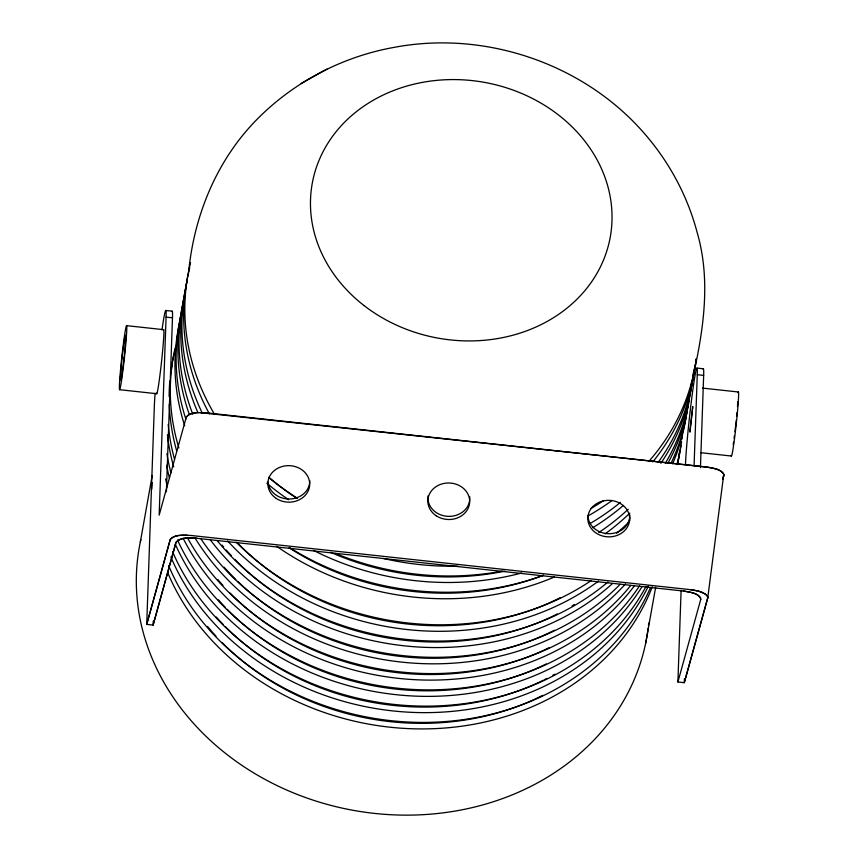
<?xml version="1.0" encoding="UTF-8"?>
<svg xmlns="http://www.w3.org/2000/svg" width="858" height="858" viewBox="0 0 858 858"><rect width="100%" height="100%" fill="white"/><g stroke="black" fill="none" stroke-linecap="round" stroke-linejoin="round"><path stroke-width="1.29" d="M153.26 621.074L153.11 625.085L146.718 624.399L154.333 406.338A51.544 2.113 -83.8 0 1 155.116 393.296M166.398 491.773L172.479 317.814L166.077 317.117L159.159 515.165L186.283 417.127C190.562 411.583 199.067 412.773 205.341 412.73L708.29 467.267C713.62 468.575 721.557 468.951 723.948 474.785L722.886 478.635M629.547 520.86A20.935 18.265 2 0 0 600.418 501.78A20.935 18.265 2 0 0 596.289 533.172A20.935 18.265 2 0 0 629.547 520.86L629.665 517.706M199.764 412.591L706.413 467.031C712.408 468.114 720.034 468.629 723.809 474.056L707.732 597.994L684.298 682.689L677.895 681.992L681.08 591.023M684.437 678.667L684.298 682.689L707.796 597.683L707.196 595.742L705.469 594.133L699.12 591.334L692.149 589.843L191.098 535.478C184.234 535.156 175.869 534.126 170.41 539.092L146.718 624.399L170.152 539.703C173.874 534.513 181.66 535.456 187.323 535.199M694.079 465.712L697.264 374.71L703.657 375.407L700.439 467.739M677.895 681.992L700.75 599.399C699.442 592.749 689.65 592.438 684.234 591.119L195.023 538.105C188.803 538.17 180.673 537.076 176.072 542.192L153.11 625.085L175.965 542.492C180.748 536.561 190.111 538.159 196.911 538.277M121.997 357.904L120.152 379.976L121.235 379.74L124.174 357.432L126.029 335.36L124.936 335.607L121.997 357.904L124.56 358.183M736.303 420.098L734.963 431.649M736.614 416.42L736.925 412.741M737.44 406.606L737.848 401.705M733.236 444.766L733.579 442.138M734.094 438.202L734.448 435.585M140.326 542.052L152.22 475.418M188.814 270.345C194.637 213.342 217.943 157.829 259.052 117.321C296.149 80.513 344.734 55.77 396.235 46.997L399.249 46.45C490.122 31.145 587.945 65.959 647.232 136.819C670.613 164.564 687.944 197.437 697.168 232.55C710.51 278.228 704.107 326.094 694.133 371.686M645.634 643.393L655.662 587.215M722.801 479.29L723.873 475.418M186.283 417.127C188.374 413.738 192.718 413.363 196.3 412.805M326.919 69.112L301.201 83.462M165.733 310.489L172.126 311.186M696.91 368.082L703.313 368.779M126.544 325.643L163.663 329.676M702.573 388.106L738.363 391.988M119.637 389.693L156.757 393.725M700.965 452.724L731.456 456.038M690.282 589.607C696.267 590.69 703.903 591.194 707.678 596.621L707.732 597.994M683.3 591.012C689.285 592.095 696.921 592.61 700.696 598.037L700.75 599.399M738.009 392.75A32.218 1.319 -83.8 0 1 736.271 423.713A32.218 1.319 -83.8 0 1 731.252 455.394M163.503 329.88A32.218 1.319 -83.8 0 1 161.379 363.073A32.218 1.319 -83.8 0 1 156.542 393.082M648.165 628.163A257.711 221.214 10.1 0 1 355.201 810.681A257.711 221.214 10.1 0 1 140.862 539.532M648.745 623.037A257.711 221.214 10.1 0 1 648.476 625.6M652.284 586.808A257.711 221.214 10.1 0 1 412.966 728.785A257.711 221.214 10.1 0 1 167.471 572.072M151.791 489.028A257.711 221.214 10.1 0 1 152.091 482.582M542.824 695.312A251.265 215.68 10.1 0 1 222.329 642.781M216.002 636.175A251.265 215.68 10.1 0 1 207.486 626.404M650.503 587.494A257.711 221.214 10.1 0 1 409.641 722.104A257.711 221.214 10.1 0 1 168.629 565.561M648.455 585.982A257.711 221.214 10.1 0 1 406.864 712.097A257.711 221.214 10.1 0 1 170.86 556.971M554.901 674.152A251.265 215.68 10.1 0 1 552.627 675.407M546.889 678.453A251.265 215.68 10.1 0 1 544.562 679.622M543.393 680.201A251.265 215.68 10.1 0 1 225.225 626.512M223.391 624.645A251.265 215.68 10.1 0 1 216.291 617.009M646.053 586.422A257.711 221.214 10.1 0 1 404.257 705.34A257.711 221.214 10.1 0 1 172.522 551.63M641.913 586.851A257.711 221.214 10.1 0 1 400.697 695.141A257.711 221.214 10.1 0 1 175.289 544.197M546.299 663.931A251.265 215.68 10.1 0 1 227.209 609.309M225.386 607.432A251.265 215.68 10.1 0 1 218.329 599.774M639.532 585.864A257.711 221.214 10.1 0 1 399.549 688.416A257.711 221.214 10.1 0 1 177.499 540.014M634.427 585.8A257.711 221.214 10.1 0 1 399.528 678.474A257.711 221.214 10.1 0 1 183.14 538.309M549.195 647.661A251.265 215.68 10.1 0 1 230.116 593.039M222.962 585.435A251.265 215.68 10.1 0 1 217.857 579.579M630.694 585.553A257.711 221.214 10.1 0 1 187.301 537.483M167.385 486.604A257.711 221.214 10.1 0 1 165.637 478.914M625.503 583.89A257.711 221.214 10.1 0 1 194.873 537.773M169.444 478.12A257.711 221.214 10.1 0 1 166.624 465.293M554.44 630.233A251.265 215.68 10.1 0 1 237.677 581.392M235.8 579.558A251.265 215.68 10.1 0 1 224.142 567.235M620.237 584.223A257.711 221.214 10.1 0 1 200.965 538.931M170.935 472.887A257.711 221.214 10.1 0 1 166.902 453.635M612.601 583.461A257.711 221.214 10.1 0 1 210.307 539.843M173.713 466.945A257.711 221.214 10.1 0 1 167.428 434.834M171.064 370.699A257.711 221.214 10.1 0 1 171.654 368.2M678.775 454.182A257.711 221.214 10.1 0 1 678.517 456.746M678.077 460.585A257.711 221.214 10.1 0 1 677.745 463.138M574.313 604.504A251.265 215.68 10.1 0 1 572.114 605.834M557.335 613.963A251.265 215.68 10.1 0 1 235.006 559.566M231.413 555.78A251.265 215.68 10.1 0 1 226.19 549.989M223.659 547.039A251.265 215.68 10.1 0 1 222.007 545.055M607.936 582.035A257.711 221.214 10.1 0 1 217.171 540.604M174.517 459.159A257.711 221.214 10.1 0 1 168.2 424.453M170.645 371.75A257.711 221.214 10.1 0 1 172.512 362.945M679.547 451.512A257.711 221.214 10.1 0 1 677.691 464.264M680.823 445.592A257.711 221.214 10.1 0 1 677.337 464.564M598.498 581.113A257.711 221.214 10.1 0 1 227.595 540.894M176.619 450.675A257.711 221.214 10.1 0 1 169.273 404.332M169.133 396.578A257.711 221.214 10.1 0 1 169.798 381.113M170.603 373.434A257.711 221.214 10.1 0 1 174.26 353.174M560.242 597.694A251.265 215.68 10.1 0 1 237.913 543.296M681.627 441.634A257.711 221.214 10.1 0 1 676.908 464.307M591.108 580.641A257.711 221.214 10.1 0 1 236.143 542.149M178.882 447.962A257.711 221.214 10.1 0 1 175.129 347.93M682.303 436.529A257.711 221.214 10.1 0 1 681.981 439.082M686.797 411.776A257.711 221.214 10.1 0 1 672.575 463.846M554.332 577.037A257.711 221.214 10.1 0 1 276.662 546.299M184.717 425.729A257.711 221.214 10.1 0 1 180.362 319.391M687.365 406.649A257.711 221.214 10.1 0 1 687.097 409.212M543.253 575.268A251.265 215.68 10.1 0 1 289.028 547.769M686.84 412.913A257.711 221.214 10.1 0 1 671.074 463.245M628.077 522.887A257.711 221.214 10.1 0 1 616.645 533.226M543.532 575.278A257.711 221.214 10.1 0 1 289.865 547.769M185.886 419.219A257.711 221.214 10.1 0 1 181.22 314.135M688.255 402.702A257.711 221.214 10.1 0 1 687.247 410.371M689.36 398.058A257.711 221.214 10.1 0 1 668.125 462.773M629.826 513.127A257.711 221.214 10.1 0 1 605.105 533.848M521.728 572.962A257.711 221.214 10.1 0 1 313.492 550.386M189.328 414.5A257.711 221.214 10.1 0 1 182.969 304.365M690.004 392.943A257.711 221.214 10.1 0 1 689.693 395.506M504.601 571.171A251.265 215.68 10.1 0 1 330.609 552.305M691.012 387.719A257.711 221.214 10.1 0 1 665.433 463.095M628.206 509.266A257.711 221.214 10.1 0 1 598.734 532.561M502.38 571.096A257.711 221.214 10.1 0 1 335.253 553.356M192.803 414.242A257.711 221.214 10.1 0 1 184.738 295.356M691.548 382.593A257.711 221.214 10.1 0 1 691.301 385.156M692.599 379.236A257.711 221.214 10.1 0 1 660.875 463.309M623.251 505.512A257.711 221.214 10.1 0 1 592.717 527.756M457.85 566.141A257.711 221.214 10.1 0 1 383.472 558.472M198.005 412.87A257.711 221.214 10.1 0 1 186.175 286.851M693.296 372.833A257.711 221.214 10.1 0 1 693.039 375.396M692.856 379.107A257.711 221.214 10.1 0 1 658.268 462.205M620.473 502.338A257.711 221.214 10.1 0 1 590.476 523.294M202.359 413.32A257.711 221.214 10.1 0 1 187.334 280.341M694.208 368.886A257.711 221.214 10.1 0 1 693.243 376.555M695.345 364.242A257.711 221.214 10.1 0 1 652.766 461.904M611.969 500.536A257.711 221.214 10.1 0 1 587.623 516.173M288.61 499.721A257.711 221.214 10.1 0 1 266.817 483.236M209.373 413.835A257.711 221.214 10.1 0 1 189.704 268.082M695.945 359.127A257.711 221.214 10.1 0 1 695.666 361.69M296.664 498.262A251.265 215.68 10.1 0 1 268.726 477.284M696.331 359.009A257.711 221.214 10.1 0 1 648.766 461.497M603.453 500.75A257.711 221.214 10.1 0 1 591.098 508.354M297.458 498.262A257.711 221.214 10.1 0 1 268.972 477.563M214.361 414.049A257.711 221.214 10.1 0 1 190.551 262.816M171.868 311.518A51.544 2.113 -83.8 0 1 172.479 317.814M161.99 329.858A51.544 2.113 -83.8 0 1 166.077 317.117M685.51 463.942A51.544 2.113 -83.8 0 1 692.267 394.122A51.544 2.113 -83.8 0 1 697.264 374.71M703.056 369.112A51.544 2.113 -83.8 0 1 703.657 375.407M309.802 480.619A20.935 18.265 2 0 1 289.907 499.002A20.935 18.265 2 0 1 268.007 482.078M629.772 514.843A20.935 18.265 2 0 1 610.167 533.687A20.935 18.265 2 0 1 587.998 516.773M469.734 496.782A20.935 18.265 2 0 1 448.53 516.366A20.935 18.265 2 0 1 428.067 495.849M689.918 430.48L690.004 432.132L692.771 406.52L689.918 430.48M122.158 376.254A32.218 1.319 -83.8 0 0 126.662 325.793A32.218 1.319 -83.8 0 0 120.442 370.967A32.218 1.319 -83.8 0 0 122.158 376.254M364.049 305.566A151.405 129.966 10.1 0 0 609.684 240.026A151.405 129.966 10.1 0 0 409.995 85.178A151.405 129.966 10.1 0 0 364.049 305.566M276.297 498.477A20.935 18.265 2 0 0 309.556 486.164A20.935 18.265 2 0 0 280.427 467.084A20.935 18.265 2 0 0 276.297 498.477M436.293 515.819A20.935 18.265 2 0 0 469.551 503.507A20.935 18.265 2 0 0 440.422 484.427A20.935 18.265 2 0 0 436.293 515.819"/></g></svg>
